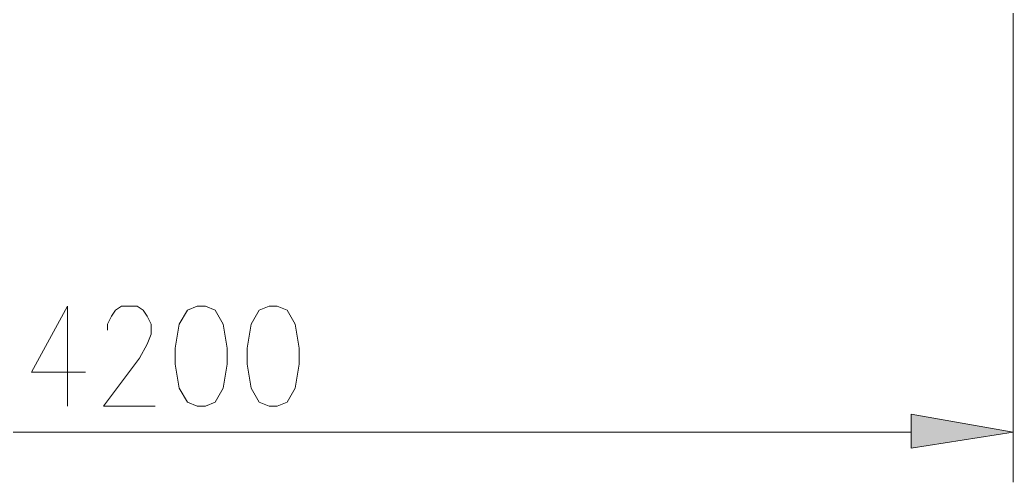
# Model space of a CAD drawing. Header units: millimetres. Extents: x 29 to 95071, y 20 to 67221.
# Drawn here: x 10945 to 13407, y 25368 to 26513 of the extents above; entities that cross this region are included whole.
import ezdxf

# ---------------------------------------------------------------- set-up
doc = ezdxf.new("R2010")
doc.units = ezdxf.units.MM

msp = doc.modelspace()

# ---------------------------------------------------------------- hatches: boundary and pattern name
h = msp.add_hatch(color=7)
h.dxf.hatch_style = 2
h.paths.add_polyline_path([(13154, 25536), (13154, 25451.8), (13406.8, 25491.4)])

# ---------------------------------------------------------------- linework, layer by layer
at = {"color": 7, "lineweight": 0}
for points in [[(13406.8, 29327.8), (13406.8, 25367.5)], [(13406.8, 27042.8), (13406.8, 26269.6)], [(11062.4, 25555.9), (11062.4, 25803.7), (10973.1, 25640.1), (11107, 25640.1)], [(11161.5, 25744.2), (11161.5, 25759.1), (11171.4, 25778.9), (11181.3, 25793.8), (11196.2, 25803.7), (11235.8, 25803.7), (11250.7, 25793.8), (11260.6, 25778.9), (11270.5, 25759.1), (11270.5, 25734.3), (11260.6, 25709.5), (11240.8, 25674.8), (11151.6, 25555.9), (11280.4, 25555.9)], [(9456.4, 25491.4), (13154, 25491.4)]]:
    msp.add_lwpolyline(points, dxfattribs=at)
for points in [[(11384.5, 25803.7), (11359.8, 25793.8), (11339.9, 25759.1), (11330, 25699.6), (11330, 25660), (11339.9, 25600.5), (11359.8, 25565.8), (11384.5, 25555.9), (11404.4, 25555.9), (11429.1, 25565.8), (11449, 25600.5), (11458.9, 25660), (11458.9, 25699.6), (11449, 25759.1), (11429.1, 25793.8), (11404.4, 25803.7)], [(11563, 25803.7), (11538.2, 25793.8), (11518.4, 25759.1), (11508.5, 25699.6), (11508.5, 25660), (11518.4, 25600.5), (11538.2, 25565.8), (11563, 25555.9), (11582.8, 25555.9), (11607.6, 25565.8), (11627.4, 25600.5), (11637.3, 25660), (11637.3, 25699.6), (11627.4, 25759.1), (11607.6, 25793.8), (11582.8, 25803.7)], [(13154, 25536), (13154, 25451.8), (13406.8, 25491.4)]]:
    msp.add_lwpolyline(points, close=True, dxfattribs=at)

doc.saveas('drawing.dxf')
